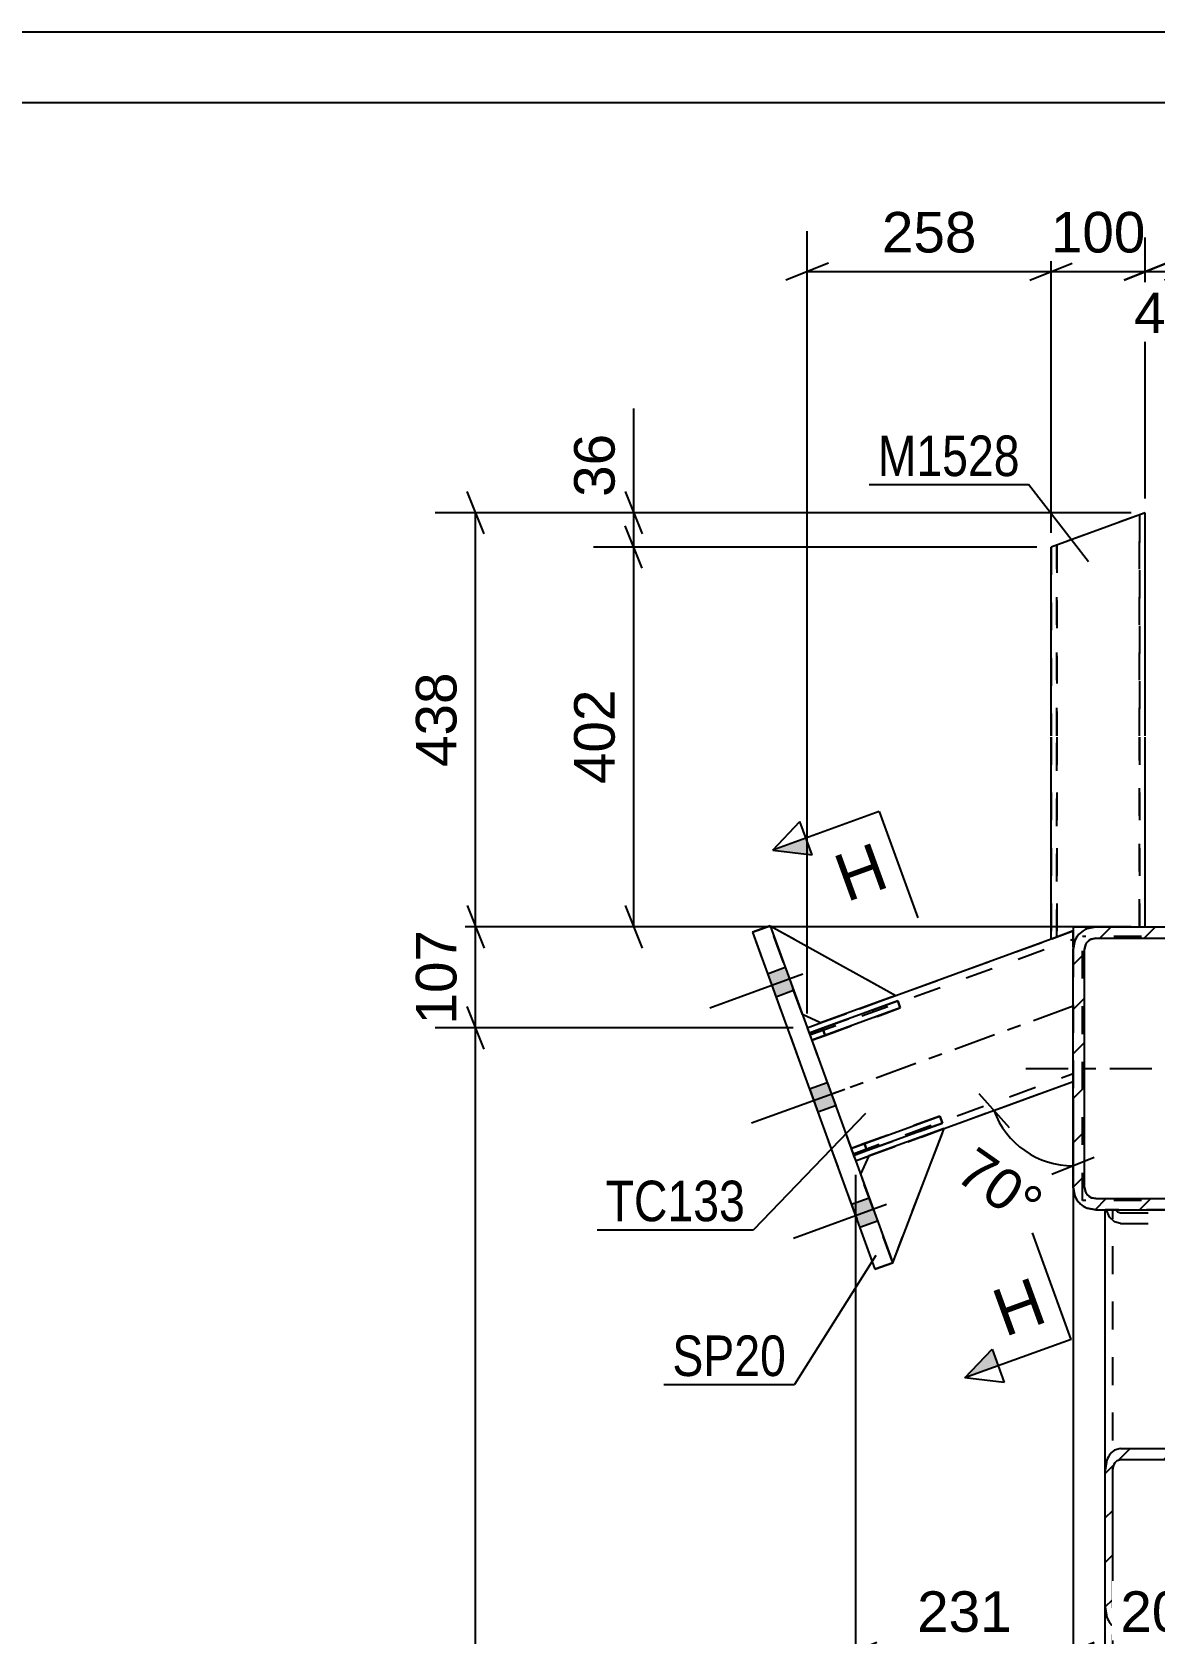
# Model space of a CAD drawing. Header units: millimetres. Extents: x 0 to 841, y 0 to 594.
# Drawn here: x 327.8 to 407.2, y 480.8 to 594 of the extents above; entities that cross this region are included whole.
import ezdxf

# ---------------------------------------------------------------- set-up
doc = ezdxf.new("R2010")
doc.units = ezdxf.units.MM
doc.linetypes.add('DXK_LINE_DOT2', pattern=[3.9198, 1.9599, -1.9599])
doc.linetypes.add('DXK_LINE_DOT3', pattern=[5.9187, 2.979, -0.9799, 0.9799, -0.9799])
doc.styles.add('Arial', font='ARIAL.TTF', dxfattribs={"height": 0.2})
doc.styles.add('Arial Narrow', font='ARIALN.TTF', dxfattribs={"height": 0.2})

# ---------------------------------------------------------------- blocks, each defined once
blk = doc.blocks.new('Unknown-318890635-1126')
at = {"color": 5, "linetype": 'Continuous'}
for p, q in [((841, 594), (0, 594)), ((836, 589), (5, 589))]:
    blk.add_line(p, q, dxfattribs=at)
blk = doc.blocks.new('Bolt-318890635-3810 - 3685')
at = {"linetype": 'Continuous'}
for points in [[(381.64, 526.26), (381.05, 527.89), (379.8, 527.43), (380.39, 525.8)], [(381.64, 526.26), (381.05, 527.89), (379.8, 527.43), (380.39, 525.8)], [(381.64, 526.26), (381.05, 527.89), (379.8, 527.43), (380.39, 525.8)], [(384.61, 518.12), (384.01, 519.75), (382.76, 519.29), (383.35, 517.66)], [(384.61, 518.12), (384.01, 519.75), (382.76, 519.29), (383.35, 517.66)], [(387.57, 509.97), (386.98, 511.6), (385.73, 511.15), (386.32, 509.52)], [(387.57, 509.97), (386.98, 511.6), (385.73, 511.15), (386.32, 509.52)], [(387.57, 509.97), (386.98, 511.6), (385.73, 511.15), (386.32, 509.52)]]:
    blk.add_hatch(color=1, dxfattribs=at).paths.add_polyline_path(points)
at = {"color": 1, "linetype": 'Continuous'}
for p, q in [((381.05, 527.89), (379.8, 527.43)), ((381.05, 527.89), (379.8, 527.43)), ((381.05, 527.89), (379.8, 527.43)), ((382.29, 527.42), (375.71, 525.02)), ((382.29, 527.42), (375.71, 525.02)), ((382.29, 527.42), (375.71, 525.02)), ((381.64, 526.26), (380.39, 525.8)), ((381.64, 526.26), (380.39, 525.8)), ((381.64, 526.26), (380.39, 525.8)), ((384.01, 519.75), (382.76, 519.29)), ((384.01, 519.75), (382.76, 519.29)), ((385.25, 519.27), (378.67, 516.88)), ((385.25, 519.27), (378.67, 516.88)), ((384.61, 518.12), (383.35, 517.66)), ((384.61, 518.12), (383.35, 517.66)), ((388.21, 511.13), (381.64, 508.73)), ((388.21, 511.13), (381.64, 508.73)), ((388.21, 511.13), (381.64, 508.73)), ((386.98, 511.6), (385.73, 511.15)), ((386.98, 511.6), (385.73, 511.15)), ((386.98, 511.6), (385.73, 511.15)), ((387.57, 509.97), (386.32, 509.52)), ((387.57, 509.97), (386.32, 509.52)), ((387.57, 509.97), (386.32, 509.52))]:
    blk.add_line(p, q, dxfattribs=at)
blk = doc.blocks.new('Part-318890635-3851 - 3685')
at = {"color": 2, "linetype": 'Continuous'}
for p, q in [((379.98, 530.83), (388.87, 525.91)), ((388.87, 525.91), (383.54, 523.97)), ((383.54, 523.97), (382.26, 524.57))]:
    blk.add_line(p, q, dxfattribs=at)
at = {"color": 7, "linetype": 'DXK_LINE_DOT2'}
blk.add_line((382.26, 524.57), (379.98, 530.83), dxfattribs=at)
blk = doc.blocks.new('Part-318890635-3850 - 3685')
at = {"color": 7, "linetype": 'DXK_LINE_DOT2'}
for p, q in [((382.26, 524.57), (379.98, 530.83)), ((379.98, 530.83), (388.87, 525.91)), ((388.87, 525.91), (383.54, 523.97)), ((383.54, 523.97), (382.26, 524.57))]:
    blk.add_line(p, q, dxfattribs=at)
blk = doc.blocks.new('Part-318890635-3854 - 3685')
at = {"color": 2, "linetype": 'Continuous'}
for p, q in [((385.7, 515.11), (391.97, 517.39)), ((392.15, 516.89), (391.97, 517.39)), ((392.15, 516.89), (385.88, 514.61)), ((385.7, 515.11), (385.88, 514.61)), ((385.88, 514.61), (385.88, 514.61))]:
    blk.add_line(p, q, dxfattribs=at)
at = {"color": 7, "linetype": 'DXK_LINE_DOT2'}
for p, q in [((391.97, 517.39), (386.64, 515.45)), ((386.82, 514.95), (392.15, 516.89)), ((386.64, 515.45), (385.7, 515.11)), ((386.82, 514.95), (386.64, 515.45)), ((385.88, 514.61), (386.82, 514.95)), ((385.88, 514.61), (385.88, 514.61))]:
    blk.add_line(p, q, dxfattribs=at)
blk = doc.blocks.new('Part-318890635-3749 - 3685')
at = {"color": 7, "linetype": 'DXK_LINE_DOT2'}
for p, q in [((412.46, 510.76), (403.66, 510.76)), ((403.66, 482.7), (403.66, 510.76)), ((404.19, 318.09), (404.19, 510.76))]:
    blk.add_line(p, q, dxfattribs=at)
at = {"color": 2, "linetype": 'Continuous'}
blk.add_line((403.66, 346.15), (403.66, 482.7), dxfattribs=at)
blk = doc.blocks.new('Part-318890635-3755 - 3685')
at = {"color": 7, "linetype": 'DXK_LINE_DOT2'}
for p, q in [((402.06, 511.43), (402.06, 530.09)), ((414.06, 530.09), (402.06, 530.09)), ((414.06, 511.43), (414.06, 530.09)), ((414.06, 511.43), (402.06, 511.43))]:
    blk.add_line(p, q, dxfattribs=at)
blk = doc.blocks.new('Part-318890635-3830 - 3685')
at = {"color": 2, "linetype": 'Continuous'}
for p, q in [((378.73, 530.38), (379.98, 530.83)), ((378.73, 530.38), (378.73, 530.38)), ((378.73, 530.38), (387.39, 506.57)), ((379.98, 530.83), (379.98, 530.83)), ((379.98, 530.83), (388.64, 507.03)), ((388.64, 507.03), (387.39, 506.57)), ((387.39, 506.57), (387.39, 506.57)), ((388.64, 507.03), (388.64, 507.03))]:
    blk.add_line(p, q, dxfattribs=at)
at = {"color": 7, "linetype": 'DXK_LINE_DOT2'}
for p, q in [((379.98, 530.83), (378.73, 530.38)), ((378.73, 530.38), (387.39, 506.57)), ((379.98, 530.83), (388.64, 507.03)), ((387.39, 506.57), (388.64, 507.03))]:
    blk.add_line(p, q, dxfattribs=at)
blk = doc.blocks.new('Part-318890635-3771 - 3685')
at = {"color": 2, "linetype": 'Continuous'}
for p, q in [((406.49, 560.03), (399.83, 557.6)), ((406.49, 560.03), (406.49, 560.03)), ((406.49, 544.27), (406.49, 560.03)), ((399.83, 557.6), (399.83, 557.6)), ((399.83, 544.27), (399.83, 557.6)), ((399.83, 529.9), (399.83, 544.17)), ((406.49, 530.76), (406.49, 544.17)), ((402.99, 530.76), (401.4, 530.76)), ((401.4, 530.76), (401.4, 530.47))]:
    blk.add_line(p, q, dxfattribs=at)
at = {"color": 7, "linetype": 'DXK_LINE_DOT2'}
for p, q in [((406.49, 560.03), (399.83, 557.6)), ((405.69, 559.74), (405.69, 559.74)), ((406.09, 544.27), (406.09, 559.88)), ((406.09, 559.88), (406.09, 544.27)), ((406.09, 559.88), (406.09, 559.88)), ((406.49, 544.27), (406.49, 560.03)), ((399.83, 557.6), (399.83, 544.27)), ((400.23, 544.27), (400.23, 557.75)), ((400.23, 557.75), (400.23, 544.27)), ((400.23, 557.75), (400.23, 557.75)), ((399.83, 544.17), (399.83, 529.9)), ((400.23, 530.04), (400.23, 544.17)), ((400.23, 544.17), (400.23, 530.04)), ((406.09, 530.76), (406.09, 544.17)), ((406.09, 544.17), (406.09, 530.76)), ((406.49, 530.76), (406.49, 544.17)), ((401.4, 530.47), (399.83, 529.9)), ((399.89, 529.92), (399.83, 529.9)), ((399.83, 529.9), (399.83, 529.9)), ((399.89, 529.92), (401.4, 530.47)), ((400.23, 530.04), (400.23, 530.04)), ((401.4, 530.76), (406.49, 530.76)), ((401.4, 530.47), (401.4, 530.47)), ((402.99, 530.76), (406.49, 530.76)), ((406.09, 530.76), (406.09, 530.76)), ((406.49, 530.76), (406.49, 530.76)), ((406.49, 530.76), (406.49, 530.76))]:
    blk.add_line(p, q, dxfattribs=at)
blk = doc.blocks.new('Part-318890635-3776 - 3685')
at = {"linetype": 'Continuous'}
h = blk.add_hatch(dxfattribs=at)
h.set_pattern_fill('', scale=0.7, style=0, pattern_type=0)
h.set_pattern_definition([(45, (401.3948, 512.361), (-1.57154, 1.57154), [])])
h.paths.add_polyline_path([(401.39, 529.16), (401.39, 512.36), (401.52, 511.75), (401.86, 511.23), (402.38, 510.88), (402.99, 510.76), (413.13, 510.76), (413.74, 510.88), (414.26, 511.23), (414.61, 511.75), (414.73, 512.36), (414.73, 529.16), (414.61, 529.77), (414.26, 530.29), (413.74, 530.64), (413.13, 530.76), (402.99, 530.76), (402.38, 530.64), (401.86, 530.29), (401.52, 529.77)])
h.paths.add_polyline_path([(402.43, 529.73), (402.69, 529.9), (402.99, 529.96), (413.13, 529.96), (413.43, 529.9), (413.69, 529.73), (413.87, 529.47), (413.93, 529.16), (413.93, 512.36), (413.87, 512.05), (413.69, 511.8), (413.43, 511.62), (413.13, 511.56), (402.99, 511.56), (402.69, 511.62), (402.43, 511.8), (402.26, 512.05), (402.19, 512.36), (402.19, 529.16), (402.26, 529.47)])
at = {"color": 7, "linetype": 'DXK_LINE_DOT2'}
for p, q in [((402.38, 530.64), (402.99, 530.76)), ((402.99, 529.96), (402.69, 529.9)), ((402.99, 530.76), (413.13, 530.76)), ((402.99, 529.96), (413.13, 529.96)), ((413.13, 530.76), (413.74, 530.64)), ((413.43, 529.9), (413.13, 529.96)), ((401.39, 529.16), (401.52, 529.77)), ((401.39, 529.16), (401.39, 512.36)), ((402.26, 529.47), (402.19, 529.16)), ((402.19, 512.36), (402.19, 529.16)), ((413.93, 529.16), (413.87, 529.47)), ((413.93, 512.36), (413.93, 529.16)), ((414.61, 529.77), (414.73, 529.16)), ((414.73, 529.16), (414.73, 512.36)), ((401.52, 511.75), (401.39, 512.36)), ((402.19, 512.36), (402.26, 512.05)), ((413.87, 512.05), (413.93, 512.36)), ((414.73, 512.36), (414.61, 511.75)), ((402.99, 510.76), (402.38, 510.88)), ((402.69, 511.62), (402.99, 511.56)), ((402.99, 511.56), (413.13, 511.56)), ((402.99, 510.76), (413.13, 510.76)), ((413.13, 511.56), (413.43, 511.62)), ((413.74, 510.88), (413.13, 510.76))]:
    blk.add_line(p, q, dxfattribs=at)
at = {"color": 2, "linetype": 'Continuous'}
for p, q in [((402.99, 530.76), (402.38, 530.64)), ((402.69, 529.9), (402.99, 529.96)), ((402.99, 530.76), (413.13, 530.76)), ((402.99, 529.96), (413.13, 529.96)), ((413.74, 530.64), (413.13, 530.76)), ((413.13, 529.96), (413.43, 529.9)), ((401.52, 529.77), (401.39, 529.16)), ((401.39, 512.36), (401.39, 529.16)), ((402.19, 529.16), (402.26, 529.47)), ((402.19, 512.36), (402.19, 529.16)), ((413.87, 529.47), (413.93, 529.16)), ((413.93, 512.36), (413.93, 529.16)), ((414.73, 529.16), (414.61, 529.77)), ((414.73, 512.36), (414.73, 529.16)), ((401.39, 512.36), (401.52, 511.75)), ((402.26, 512.05), (402.19, 512.36)), ((413.93, 512.36), (413.87, 512.05)), ((414.61, 511.75), (414.73, 512.36)), ((402.38, 510.88), (402.99, 510.76)), ((402.99, 511.56), (402.69, 511.62)), ((402.99, 511.56), (413.13, 511.56)), ((402.99, 510.76), (413.13, 510.76)), ((413.43, 511.62), (413.13, 511.56)), ((413.13, 510.76), (413.74, 510.88))]:
    blk.add_line(p, q, dxfattribs=at)
at = {"color": 7, "linetype": 'DXK_LINE_DOT3'}
for p, q in [((408.06, 510.76), (408.06, 530.76)), ((398.06, 520.76), (418.06, 520.76))]:
    blk.add_line(p, q, dxfattribs=at)
at = {"color": 7, "linetype": 'DXK_LINE_DOT2'}
for centre, radius, start, end in [((402.99, 529.16), 1.6, 112.5, 157.5), ((402.99, 529.16), 0.8, 112.5, 157.5), ((413.13, 529.16), 0.8, 22.5, 67.5), ((413.13, 529.16), 1.6, 22.5, 67.5), ((402.99, 512.36), 1.6, 202.5, 247.5), ((402.99, 512.36), 0.8, 202.5, 247.5), ((413.13, 512.36), 0.8, 292.5, 337.5), ((413.13, 512.36), 1.6, 292.5, 337.5)]:
    blk.add_arc(centre, radius, start, end, dxfattribs=at)
at = {"color": 2, "linetype": 'Continuous'}
for centre, radius, start, end in [((402.99, 529.16), 1.6, 112.5, 157.5), ((402.99, 529.16), 0.8, 112.5, 157.5), ((413.13, 529.16), 0.8, 22.5, 67.5), ((413.13, 529.16), 1.6, 22.5, 67.5), ((402.99, 512.36), 1.6, 202.5, 247.5), ((402.99, 512.36), 0.8, 202.5, 247.5), ((413.13, 512.36), 0.8, 292.5, 337.5), ((413.13, 512.36), 1.6, 292.5, 337.5)]:
    blk.add_arc(centre, radius, start, end, dxfattribs=at)
blk = doc.blocks.new('Part-318890635-3849 - 3685')
at = {"color": 2, "linetype": 'Continuous'}
for p, q in [((392.29, 516.51), (386.96, 514.57)), ((388.64, 507.03), (392.29, 516.51)), ((386.96, 514.57), (386.36, 513.29))]:
    blk.add_line(p, q, dxfattribs=at)
at = {"color": 7, "linetype": 'DXK_LINE_DOT2'}
blk.add_line((388.64, 507.03), (386.36, 513.29), dxfattribs=at)
blk = doc.blocks.new('Part-318890635-3848 - 3685')
at = {"color": 7, "linetype": 'DXK_LINE_DOT2'}
for p, q in [((392.29, 516.51), (386.96, 514.57)), ((388.64, 507.03), (392.29, 516.51)), ((386.96, 514.57), (386.36, 513.29)), ((386.36, 513.29), (388.64, 507.03))]:
    blk.add_line(p, q, dxfattribs=at)
blk = doc.blocks.new('Part-318890635-3799 - 3685')
at = {"color": 7, "linetype": 'DXK_LINE_DOT2'}
for p, q in [((382.6, 523.63), (401.39, 530.47)), ((382.78, 523.13), (401.39, 529.9)), ((382.78, 523.13), (401.39, 529.9)), ((401.39, 529.33), (401.39, 530.38)), ((401.39, 529.9), (401.39, 529.9)), ((401.39, 529.86), (401.39, 529.9)), ((401.39, 529.77), (401.39, 529.86)), ((401.39, 529.74), (401.39, 529.77)), ((401.39, 529.55), (401.39, 529.74)), ((401.39, 529.16), (401.39, 519.83)), ((383.54, 523.97), (388.87, 525.91)), ((382.6, 523.63), (382.6, 523.63)), ((382.6, 523.63), (386.02, 514.23)), ((385.84, 514.73), (401.39, 520.4)), ((385.84, 514.73), (401.39, 520.4)), ((386.02, 514.23), (401.39, 519.83)), ((401.39, 520.4), (401.39, 520.4)), ((401.39, 519.83), (401.39, 519.83)), ((386.96, 514.57), (392.29, 516.51))]:
    blk.add_line(p, q, dxfattribs=at)
at = {"color": 2, "linetype": 'Continuous'}
for p, q in [((388.87, 525.91), (401.39, 530.47)), ((401.39, 530.47), (401.39, 530.47)), ((401.39, 530.47), (401.39, 529.33)), ((401.39, 529.33), (401.39, 529.16)), ((382.6, 523.63), (383.54, 523.97)), ((392.29, 516.51), (401.39, 519.83)), ((386.02, 514.23), (386.96, 514.57))]:
    blk.add_line(p, q, dxfattribs=at)
at = {"color": 7, "linetype": 'DXK_LINE_DOT3'}
blk.add_line((401.39, 525.15), (384.31, 518.93), dxfattribs=at)
blk = doc.blocks.new('Part-318890635-3806 - 3685')
at = {"linetype": 'Continuous'}
h = blk.add_hatch(dxfattribs=at)
h.set_pattern_fill('', scale=0.7, style=0, pattern_type=0)
h.set_pattern_definition([(45, (403.6615, 482.703), (-1.57154, 1.57154), [])])
h.paths.add_polyline_path([(403.66, 492.35), (403.66, 482.7), (403.74, 482.11), (403.97, 481.61), (404.32, 481.28), (404.73, 481.16), (411.39, 481.16), (411.8, 481.28), (412.15, 481.61), (412.38, 482.11), (412.46, 482.7), (412.46, 492.35), (412.38, 492.94), (412.15, 493.44), (411.8, 493.78), (411.39, 493.89), (404.73, 493.89), (404.32, 493.78), (403.97, 493.44), (403.74, 492.94)])
h.paths.add_polyline_path([(404.35, 492.9), (404.52, 493.06), (404.73, 493.12), (411.39, 493.12), (411.6, 493.06), (411.77, 492.9), (411.89, 492.65), (411.93, 492.35), (411.93, 482.7), (411.89, 482.41), (411.77, 482.16), (411.6, 481.99), (411.39, 481.93), (404.73, 481.93), (404.52, 481.99), (404.35, 482.16), (404.24, 482.41), (404.19, 482.7), (404.19, 492.35), (404.24, 492.65)])
at = {"color": 2, "linetype": 'Continuous'}
for p, q in [((403.66, 492.35), (403.66, 510.76)), ((412.46, 492.35), (412.46, 510.76)), ((404.73, 493.89), (404.32, 493.78)), ((404.73, 493.89), (411.39, 493.89)), ((411.8, 493.78), (411.39, 493.89)), ((403.74, 492.94), (403.66, 492.35)), ((404.19, 492.35), (404.24, 492.65)), ((404.52, 493.06), (404.73, 493.12)), ((404.73, 493.12), (411.39, 493.12)), ((411.39, 493.12), (411.6, 493.06)), ((411.89, 492.65), (411.93, 492.35)), ((412.46, 492.35), (412.38, 492.94)), ((403.66, 482.7), (403.66, 492.35)), ((404.19, 482.7), (404.19, 492.35)), ((411.93, 482.7), (411.93, 492.35)), ((412.46, 482.7), (412.46, 492.35)), ((403.66, 482.7), (403.74, 482.11)), ((404.24, 482.41), (404.19, 482.7)), ((411.93, 482.7), (411.89, 482.41)), ((412.38, 482.11), (412.46, 482.7)), ((404.32, 481.28), (404.73, 481.16)), ((404.73, 481.93), (404.52, 481.99)), ((404.73, 481.93), (411.39, 481.93)), ((404.73, 481.16), (411.39, 481.16)), ((411.6, 481.99), (411.39, 481.93)), ((411.39, 481.16), (411.8, 481.28))]:
    blk.add_line(p, q, dxfattribs=at)
at = {"color": 7, "linetype": 'DXK_LINE_DOT2'}
for p, q in [((412.46, 510.76), (403.66, 510.76)), ((403.97, 510.24), (403.74, 510.76)), ((404.19, 482.7), (404.19, 510.76)), ((404.38, 510.76), (404.52, 510.62)), ((404.52, 510.62), (404.73, 510.56)), ((411.39, 510.56), (411.6, 510.62)), ((411.6, 510.62), (411.74, 510.76)), ((411.93, 482.7), (411.93, 510.76)), ((412.38, 510.76), (412.15, 510.24)), ((404.32, 509.91), (403.97, 510.24)), ((404.73, 509.79), (404.32, 509.91)), ((404.73, 510.56), (411.39, 510.56)), ((404.73, 509.79), (411.39, 509.79)), ((411.8, 509.91), (411.39, 509.79)), ((412.15, 510.24), (411.8, 509.91)), ((403.66, 482.7), (403.66, 492.35)), ((412.46, 482.7), (412.46, 492.35))]:
    blk.add_line(p, q, dxfattribs=at)
at = {"color": 2, "linetype": 'Continuous'}
for centre, radius, start, end in [((405.11, 492.61), 1.41, 124.1733, 166.532), ((411.01, 492.61), 1.41, 13.468, 55.8267), ((404.92, 492.48), 0.703, 124.1733, 166.532), ((411.2, 492.48), 0.703, 13.468, 55.8267), ((404.92, 482.57), 0.703, 193.468, 235.8267), ((411.2, 482.57), 0.703, 304.1733, 346.532), ((405.11, 482.44), 1.41, 193.468, 235.8267), ((411.01, 482.44), 1.41, 304.1733, 346.532)]:
    blk.add_arc(centre, radius, start, end, dxfattribs=at)
blk = doc.blocks.new('Part-318890635-3852 - 3685')
at = {"color": 7, "linetype": 'DXK_LINE_DOT2'}
for p, q in [((391.97, 517.39), (385.7, 515.11)), ((386.64, 515.45), (391.97, 517.39)), ((391.97, 517.39), (392.15, 516.89)), ((392.15, 516.89), (385.88, 514.61)), ((392.15, 516.89), (386.82, 514.95)), ((385.7, 515.11), (386.64, 515.45)), ((385.7, 515.11), (385.7, 515.11)), ((385.7, 515.11), (385.88, 514.61)), ((386.64, 515.45), (386.82, 514.95)), ((386.82, 514.95), (385.88, 514.61))]:
    blk.add_line(p, q, dxfattribs=at)
blk = doc.blocks.new('Part-318890635-3853 - 3685')
at = {"color": 7, "linetype": 'DXK_LINE_DOT2'}
for p, q in [((389, 525.53), (382.74, 523.25)), ((383.68, 523.6), (389, 525.53)), ((389, 525.53), (389.18, 525.03)), ((389.18, 525.03), (382.92, 522.75)), ((389.18, 525.03), (383.86, 523.09)), ((382.74, 523.25), (383.68, 523.6)), ((382.74, 523.25), (382.74, 523.25)), ((382.74, 523.25), (382.92, 522.75)), ((383.86, 523.09), (382.92, 522.75)), ((383.68, 523.6), (383.86, 523.09))]:
    blk.add_line(p, q, dxfattribs=at)
blk = doc.blocks.new('Part-318890635-3855 - 3685')
at = {"color": 2, "linetype": 'Continuous'}
for p, q in [((389, 525.53), (382.74, 523.25)), ((389.18, 525.03), (389, 525.53)), ((389.18, 525.03), (382.92, 522.75)), ((382.74, 523.25), (382.92, 522.75)), ((382.92, 522.75), (382.92, 522.75))]:
    blk.add_line(p, q, dxfattribs=at)
at = {"color": 7, "linetype": 'DXK_LINE_DOT2'}
for p, q in [((389, 525.53), (383.68, 523.6)), ((383.86, 523.09), (389.18, 525.03)), ((383.68, 523.6), (382.74, 523.25)), ((382.92, 522.75), (383.86, 523.09)), ((383.86, 523.09), (383.68, 523.6)), ((382.92, 522.75), (382.92, 522.75))]:
    blk.add_line(p, q, dxfattribs=at)
blk = doc.blocks.new('StraightDimension-318890635-4201 - 3685')
at = {"color": 7, "linetype": 'Continuous'}
for p, q in [((359.76, 558.53), (358.56, 561.53)), ((405.49, 560.03), (356.31, 560.03)), ((359.16, 530.76), (359.16, 560.03)), ((358.56, 532.26), (359.76, 529.26)), ((405.49, 530.76), (356.31, 530.76))]:
    blk.add_line(p, q, dxfattribs=at)
at = {"color": 0}
blk.add_wipeout([(358.41, 549.33), (354.21, 549.33), (354.21, 541.46), (358.41, 541.46)], dxfattribs=at)
at = {"color": 3, "style": 'Arial'}
blk.add_text('438', height=2.865, rotation=90.0002, dxfattribs=at).set_placement((357.81, 542.06))
blk = doc.blocks.new('StraightDimension-318890635-3893 - 3685')
at = {"color": 7, "linetype": 'Continuous'}
for p, q in [((401.39, 516.2), (401.39, 477.19)), ((414.73, 516.2), (414.73, 477.19)), ((402.89, 480.19), (399.89, 478.99)), ((413.23, 478.99), (416.23, 480.19)), ((401.39, 479.59), (414.73, 479.59))]:
    blk.add_line(p, q, dxfattribs=at)
at = {"color": 0}
blk.add_wipeout([(412, 480.34), (412, 484.54), (404.13, 484.54), (404.13, 480.34)], dxfattribs=at)
at = {"color": 3, "style": 'Arial'}
blk.add_text('200', height=2.865, dxfattribs=at).set_placement((404.73, 480.94))
blk = doc.blocks.new('StraightDimension-318890635-3886 - 3685')
at = {"color": 7, "linetype": 'Continuous'}
for p, q in [((401.39, 516.2), (401.39, 477.19)), ((386.02, 513.23), (386.02, 477.19)), ((387.52, 480.19), (384.52, 478.99)), ((399.89, 478.99), (402.89, 480.19)), ((386.02, 479.59), (401.39, 479.59))]:
    blk.add_line(p, q, dxfattribs=at)
at = {"color": 0}
blk.add_wipeout([(397.64, 480.34), (397.64, 484.54), (389.77, 484.54), (389.77, 480.34)], dxfattribs=at)
at = {"color": 3, "style": 'Arial'}
blk.add_text('231', height=2.865, dxfattribs=at).set_placement((390.37, 480.94))
blk = doc.blocks.new('StraightDimension-318890635-3932 - 3685')
at = {"color": 7, "linetype": 'Continuous'}
for p, q in [((370.34, 560.03), (370.34, 567.39)), ((370.34, 560.03), (370.34, 566.73)), ((369.74, 561.53), (370.94, 558.53)), ((405.49, 560.03), (367.49, 560.03)), ((370.34, 557.6), (370.34, 560.03)), ((370.94, 556.1), (369.74, 559.1)), ((398.83, 557.6), (367.49, 557.6))]:
    blk.add_line(p, q, dxfattribs=at)
at = {"color": 0}
blk.add_wipeout([(369.59, 566.2), (365.39, 566.2), (365.39, 560.55), (369.59, 560.55)], dxfattribs=at)
at = {"color": 3, "style": 'Arial'}
blk.add_text('36', height=2.865, rotation=90.0002, dxfattribs=at).set_placement((368.99, 561.15))
blk = doc.blocks.new('StraightDimension-318890635-3952 - 3685')
at = {"color": 7, "linetype": 'Continuous'}
for p, q in [((370.94, 556.1), (369.74, 559.1)), ((398.83, 557.6), (367.49, 557.6)), ((370.34, 530.76), (370.34, 557.6)), ((369.74, 532.26), (370.94, 529.26)), ((400.39, 530.76), (367.49, 530.76))]:
    blk.add_line(p, q, dxfattribs=at)
at = {"color": 0}
blk.add_wipeout([(369.59, 548.12), (365.39, 548.12), (365.39, 540.25), (369.59, 540.25)], dxfattribs=at)
at = {"color": 3, "style": 'Arial'}
blk.add_text('402', height=2.865, rotation=90.0002, dxfattribs=at).set_placement((368.99, 540.85))
blk = doc.blocks.new('StraightDimension-318890635-3976 - 3685')
at = {"color": 7, "linetype": 'Continuous'}
for p, q in [((382.6, 524.63), (382.6, 579.92)), ((399.83, 558.6), (399.83, 579.92)), ((384.1, 577.67), (381.1, 576.47)), ((398.33, 576.47), (401.33, 577.67)), ((382.6, 577.07), (399.83, 577.07))]:
    blk.add_line(p, q, dxfattribs=at)
at = {"color": 0}
blk.add_wipeout([(395.15, 577.82), (395.15, 582.02), (387.28, 582.02), (387.28, 577.82)], dxfattribs=at)
at = {"color": 3, "style": 'Arial'}
blk.add_text('258', height=2.865, dxfattribs=at).set_placement((387.88, 578.42))
blk = doc.blocks.new('StraightDimension-318890635-3990 - 3685')
at = {"color": 7, "linetype": 'Continuous'}
for p, q in [((399.83, 558.6), (399.83, 579.92)), ((406.49, 561.03), (406.49, 579.92)), ((398.33, 576.47), (401.33, 577.67)), ((407.99, 577.67), (404.99, 576.47)), ((399.83, 577.07), (406.49, 577.07))]:
    blk.add_line(p, q, dxfattribs=at)
at = {"color": 0}
blk.add_wipeout([(407.09, 577.82), (407.09, 582.02), (399.22, 582.02), (399.22, 577.82)], dxfattribs=at)
at = {"color": 3, "style": 'Arial'}
blk.add_text('100', height=2.865, dxfattribs=at).set_placement((399.82, 578.42))
blk = doc.blocks.new('StraightDimension-318890635-4004 - 3685')
at = {"color": 7, "linetype": 'Continuous'}
for p, q in [((406.49, 561.03), (406.49, 579.47)), ((409.36, 561.13), (409.36, 579.47)), ((404.99, 576.47), (407.99, 577.67)), ((410.86, 577.67), (407.86, 576.47)), ((406.49, 577.07), (409.36, 577.07))]:
    blk.add_line(p, q, dxfattribs=at)
at = {"color": 0}
blk.add_wipeout([(410.75, 572.12), (410.75, 576.32), (405.1, 576.32), (405.1, 572.12)], dxfattribs=at)
at = {"color": 3, "style": 'Arial'}
blk.add_text('43', height=2.865, dxfattribs=at).set_placement((405.7, 572.72))
blk = doc.blocks.new('AngleDimension-318890635-4132 - 3685')
at = {"color": 7, "linetype": 'Continuous'}
for p, q in [((395.79, 517.79), (401.39, 519.83)), ((401.39, 513.87), (401.39, 519.83)), ((394.72, 518.99), (396.87, 516.59)), ((401.39, 518.83), (401.39, 513.87)), ((402.89, 514.47), (399.89, 513.27))]:
    blk.add_line(p, q, dxfattribs=at)
blk.add_arc((401.39, 519.83), 5.96, 200, 270, dxfattribs=at)
at = {"color": 0}
blk.add_wipeout([(398.02, 508.69), (400.43, 512.13), (394.49, 516.29), (392.08, 512.85)], dxfattribs=at)
at = {"color": 3, "style": 'Arial'}
blk.add_text('70°', height=2.865, rotation=-35.002, dxfattribs=at).set_placement((392.92, 512.99))
blk = doc.blocks.new('StraightDimension-318890635-4191 - 3685')
at = {"color": 7, "linetype": 'Continuous'}
for p, q in [((358.56, 532.26), (359.76, 529.26)), ((405.49, 530.76), (356.31, 530.76)), ((359.16, 523.63), (359.16, 530.76)), ((359.76, 522.13), (358.56, 525.13)), ((381.6, 523.63), (356.31, 523.63))]:
    blk.add_line(p, q, dxfattribs=at)
at = {"color": 0}
blk.add_wipeout([(358.41, 531.13), (354.21, 531.13), (354.21, 523.26), (358.41, 523.26)], dxfattribs=at)
at = {"color": 3, "style": 'Arial'}
blk.add_text('107', height=2.865, rotation=90.0002, dxfattribs=at).set_placement((357.81, 523.86))
blk = doc.blocks.new('StraightDimension-318890635-4234 - 3685')
at = {"color": 7, "linetype": 'Continuous'}
for p, q in [((359.76, 522.13), (358.56, 525.13)), ((381.6, 523.63), (356.31, 523.63)), ((359.16, 318.09), (359.16, 523.63))]:
    blk.add_line(p, q, dxfattribs=at)
blk = doc.blocks.new('Mark-318890635-3826 - 3685')
at = {"color": 30, "linetype": 'Continuous'}
for p in [(387.45, 507.53), (372.47, 498.42)]:
    blk.add_line(p, (381.71, 498.42), dxfattribs=at)
at = {"color": 0}
blk.add_wipeout([(381.11, 499.02), (381.11, 502.02), (373.07, 502.02), (373.07, 499.02)], dxfattribs=at)
blk.add_wipeout([(381.11, 499.02), (381.11, 502.02), (373.07, 502.02), (373.07, 499.02)], dxfattribs=at)
at = {"color": 3, "style": 'Arial Narrow'}
blk.add_text('SP20', height=2.863, dxfattribs=at).set_placement((373.07, 499.02))
blk = doc.blocks.new('Mark-318890635-3767 - 3685')
at = {"color": 30, "linetype": 'Continuous'}
for p in [(386.98, 562.02), (402.48, 556.55)]:
    blk.add_line(p, (398.23, 562.02), dxfattribs=at)
at = {"color": 0}
blk.add_wipeout([(397.63, 562.62), (397.63, 565.62), (387.58, 565.62), (387.58, 562.62)], dxfattribs=at)
blk.add_wipeout([(397.63, 562.62), (397.63, 565.62), (387.58, 565.62), (387.58, 562.62)], dxfattribs=at)
at = {"color": 3, "style": 'Arial Narrow'}
blk.add_text('M1528', height=2.863, dxfattribs=at).set_placement((387.58, 562.62))
blk = doc.blocks.new('Mark-318890635-3795 - 3685')
at = {"color": 30, "linetype": 'Continuous'}
for p in [(386.73, 517.58), (367.75, 509.36)]:
    blk.add_line(p, (378.81, 509.36), dxfattribs=at)
at = {"color": 0}
blk.add_wipeout([(378.21, 509.96), (378.21, 512.96), (368.35, 512.96), (368.35, 509.96)], dxfattribs=at)
blk.add_wipeout([(378.21, 509.96), (378.21, 512.96), (368.35, 512.96), (368.35, 509.96)], dxfattribs=at)
at = {"color": 3, "style": 'Arial Narrow'}
blk.add_text('TC133', height=2.863, dxfattribs=at).set_placement((368.35, 509.96))
blk = doc.blocks.new('SectionMark-318890635-4270 - 3685')
at = {"linetype": 'Continuous'}
for points in [[(382.51, 537.03), (382.94, 535.86), (380.16, 536.18)], [(395.66, 500.91), (396.09, 499.73), (393.74, 498.88)]]:
    blk.add_hatch(color=6, dxfattribs=at).paths.add_polyline_path(points)
at = {"color": 6, "linetype": 'Continuous'}
for p, q in [((380.16, 536.18), (382.08, 538.21)), ((382.94, 535.86), (382.08, 538.21)), ((380.16, 536.18), (382.94, 535.86)), ((393.74, 498.88), (395.66, 500.91)), ((395.66, 500.91), (396.51, 498.56)), ((396.51, 498.56), (393.74, 498.88))]:
    blk.add_line(p, q, dxfattribs=at)
at = {"color": 0, "linetype": 'Continuous'}
for points in [[(388.54, 533.64), (387.34, 536.93), (384.17, 535.78), (385.37, 532.49)], [(399.72, 502.92), (398.52, 506.2), (395.35, 505.05), (396.55, 501.76)]]:
    blk.add_wipeout(points, dxfattribs=at)
at = {"color": 6, "linetype": 'Continuous'}
for p, q in [((387.68, 538.91), (380.16, 536.18)), ((387.68, 538.91), (390.42, 531.4)), ((401.25, 501.61), (398.52, 509.13)), ((401.25, 501.61), (393.74, 498.88))]:
    blk.add_line(p, q, dxfattribs=at)
at = {"color": 3, "linetype": 'Continuous', "style": 'Arial'}
for p in [(385.37, 532.49), (396.55, 501.76)]:
    blk.add_text('H', height=3.34, rotation=19.9962, dxfattribs=at).set_placement(p)

msp = doc.modelspace()

# ---------------------------------------------------------------- block references
for name in ['Unknown-318890635-1126', 'Part-318890635-3771 - 3685', 'Part-318890635-3830 - 3685', 'Part-318890635-3851 - 3685', 'Part-318890635-3850 - 3685', 'Part-318890635-3799 - 3685', 'Part-318890635-3776 - 3685', 'Part-318890635-3755 - 3685', 'Bolt-318890635-3810 - 3685', 'Part-318890635-3853 - 3685', 'Part-318890635-3855 - 3685', 'Part-318890635-3854 - 3685', 'Part-318890635-3852 - 3685', 'Part-318890635-3849 - 3685', 'Part-318890635-3848 - 3685', 'Part-318890635-3749 - 3685', 'Part-318890635-3806 - 3685']:
    msp.add_blockref(name, (0, 0))

# ---------------------------------------------------------------- next in the draw order: block references
for name in ['StraightDimension-318890635-4201 - 3685', 'StraightDimension-318890635-3893 - 3685']:
    msp.add_blockref(name, (0, 0))

# ---------------------------------------------------------------- next in the draw order: block references
for name in ['StraightDimension-318890635-3932 - 3685', 'StraightDimension-318890635-3886 - 3685']:
    msp.add_blockref(name, (0, 0))

# ---------------------------------------------------------------- next in the draw order: block references
for name in ['StraightDimension-318890635-3952 - 3685', 'AngleDimension-318890635-4132 - 3685']:
    msp.add_blockref(name, (0, 0))

# ---------------------------------------------------------------- next in the draw order: block references
msp.add_blockref('StraightDimension-318890635-3976 - 3685', (0, 0))

# ---------------------------------------------------------------- next in the draw order: block references
for name in ['StraightDimension-318890635-3990 - 3685', 'StraightDimension-318890635-4191 - 3685']:
    msp.add_blockref(name, (0, 0))

# ---------------------------------------------------------------- next in the draw order: block references
for name in ['StraightDimension-318890635-4004 - 3685', 'Mark-318890635-3767 - 3685', 'StraightDimension-318890635-4234 - 3685']:
    msp.add_blockref(name, (0, 0))

# ---------------------------------------------------------------- next in the draw order: block references
for name in ['Mark-318890635-3795 - 3685', 'Mark-318890635-3826 - 3685']:
    msp.add_blockref(name, (0, 0))

# ---------------------------------------------------------------- next in the draw order: block references
msp.add_blockref('SectionMark-318890635-4270 - 3685', (0, 0))

doc.saveas('drawing.dxf')
